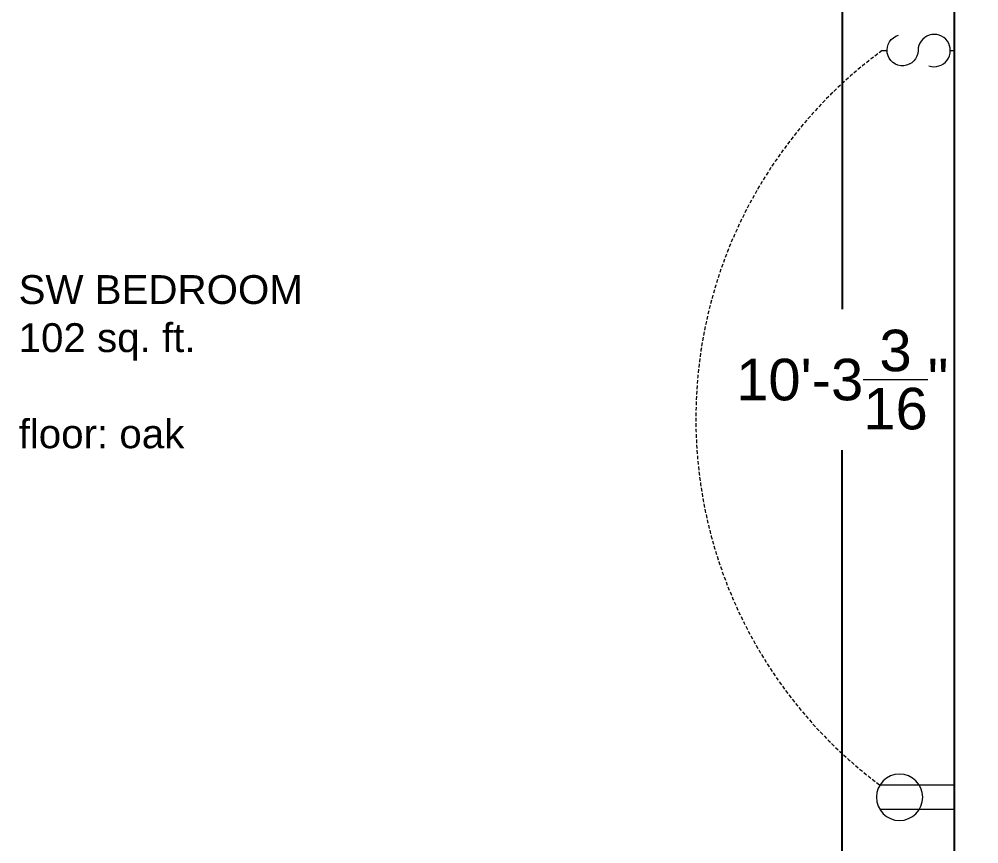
# Model space of a CAD drawing. Header units: inches. Extents: x -20 to 405, y 55 to 548.
# Drawn here: x 82.7 to 149.2, y 120.2 to 177.4 of the extents above; entities that cross this region are included whole.
import ezdxf

# ---------------------------------------------------------------- set-up
doc = ezdxf.new("R2010")
doc.units = ezdxf.units.IN
doc.header["$MEASUREMENT"] = 0
doc.linetypes.add('DASHED2', pattern=[0.375, 0.25, -0.125])
doc.layers.get('0').update_dxf_attribs({"color": 1, "lineweight": 9})
for name, color, linetype, lineweight in [('A201-Dimensions', 7, 'Continuous', 9), ('A201-Floorplan-2nd-floor', 7, 'Continuous', 9), ('A201-Text', 7, 'Continuous', 9)]:
    doc.layers.add(name, color=color, linetype=linetype, lineweight=lineweight)
doc.styles.add('Annotative', font='Arial.ttf')
doc.dimstyles.new('Annotative', dxfattribs={"dimtxt": 0.18, "dimasz": 0.18, "dimexe": 0.18, "dimexo": 0.0625, "dimgap": 0.09, "dimtad": 0, "dimtih": 1, "dimtoh": 1, "dimdec": 4, "dimzin": 0, "dimdsep": 46, "dimlunit": 4, "dimtxsty": 'Annotative', "dimblk": 'ARCHTICK', "dimblk1": 'ARCHTICK', "dimblk2": 'ARCHTICK', "dimcen": 0.09, "dimadec": 0, "dimazin": 0, "dimtfac": 1, "dimtdec": 4, "dimtofl": 0, "dimtmove": 0, "dimatfit": 3, "dimldrblk": 'ARCHTICK', "dimfxl": 1, "dimtolj": 1, "dimtzin": 0, "dimarcsym": 0})

# ---------------------------------------------------------------- blocks, each defined once
blk = doc.blocks.new('_ArchTick')
at = {"color": 0, "linetype": 'ByBlock', "lineweight": 30, "const_width": 0.15}
blk.add_lwpolyline([(-0.5, -0.5), (0.5, 0.5)], dxfattribs=at)
blk = doc.blocks.new('*D539')
at = {"layer": 'A201-Dimensions', "color": 0, "lineweight": -2, "transparency": 16777216}
for p, q in [((146.509, 214.013), (136.87, 214.013)), ((139.75, 214.013), (139.75, 157.307)), ((139.75, 90.826), (139.75, 147.532)), ((146.509, 90.826), (136.87, 90.826))]:
    blk.add_line(p, q, dxfattribs=at)
at = {"layer": 'A201-Dimensions', "color": 0, "lineweight": -2, "transparency": 16777216, "xscale": 2.88, "yscale": 2.88, "zscale": 2.88}
for p, rotation in [((139.75, 214.013), 90), ((139.75, 90.826), 270)]:
    blk.add_blockref('_ArchTick', p, dxfattribs=dict(at, rotation=rotation))
at = {"layer": 'A201-Dimensions', "color": 0, "lineweight": 5, "transparency": 16777216, "insert": (139.75, 152.419), "char_height": 2.88, "attachment_point": 5, "style": 'Annotative'}
blk.add_mtext('\\A1;10\'-3{\\H1x;\\S3/16;}"', dxfattribs=at)
blk = doc.blocks.new('wall-duplex')
at = {"lineweight": 5}
for p, q in [((-0.85, 3.795), (-0.85, -1.364)), ((0.85, 3.795), (0.85, -1.364))]:
    blk.add_line(p, q, dxfattribs=at)
blk.add_circle((0, 0), 1.607)
blk = doc.blocks.new('basic-horizontal-switch')
for p, q in [((-5, 0), (-4.652, 0)), ((-0.264, 0), (0, 0))]:
    blk.add_line(p, q)
for points in [[(-2.5, 0, -2.004555), (-3.854, 1.061)], [(-1.752, -1.055, 3.139408), (-2.5, 0, 3.139408)]]:
    blk.add_lwpolyline(points, format="xyb")

msp = doc.modelspace()

# ---------------------------------------------------------------- linework, layer by layer
at = {"layer": 'A201-Floorplan-2nd-floor', "lineweight": -3}
msp.add_line((147.50946, 214.01313), (147.50946, 90.82563), dxfattribs=at)
at = {"layer": 'A201-Floorplan-2nd-floor', "linetype": 'DASHED2', "lineweight": 5}
msp.add_arc((161.26841, 149.71161), 31.67306, 126.3181501, 233.348151, dxfattribs=at)

# ---------------------------------------------------------------- block references
at = {"layer": 'A201-Floorplan-2nd-floor', "lineweight": 5}
msp.add_blockref('basic-horizontal-switch', (147.50946, 175.23188), dxfattribs=at)
at = {"layer": 'A201-Floorplan-2nd-floor', "lineweight": 5, "xscale": -1, "rotation": 270}
msp.add_blockref('wall-duplex', (143.72522, 123.45103), dxfattribs=at)

# ---------------------------------------------------------------- texts
at = {"layer": 'A201-Text', "lineweight": 5, "insert": (82.62837, 159.65911), "char_height": 2, "width": 22.2909336, "attachment_point": 1, "style": 'Annotative'}
msp.add_mtext('SW BEDROOM\\P102 sq. ft.\\P\\Pfloor: oak', dxfattribs=at)

# ---------------------------------------------------------------- dimensions: what is measured, and where the dimension line sits
at = {"layer": 'A201-Dimensions', "lineweight": 5}
dim = msp.add_linear_dim(base=(139.7501, 90.82563), p1=(147.50946, 214.01313), p2=(147.50946, 90.82563), angle=90, dimstyle='Annotative', dxfattribs=at)
dim.commit()
dim.dimension.update_dxf_attribs({"geometry": '*D539', "text_midpoint": (139.7501, 152.41938)})

doc.saveas('drawing.dxf')
